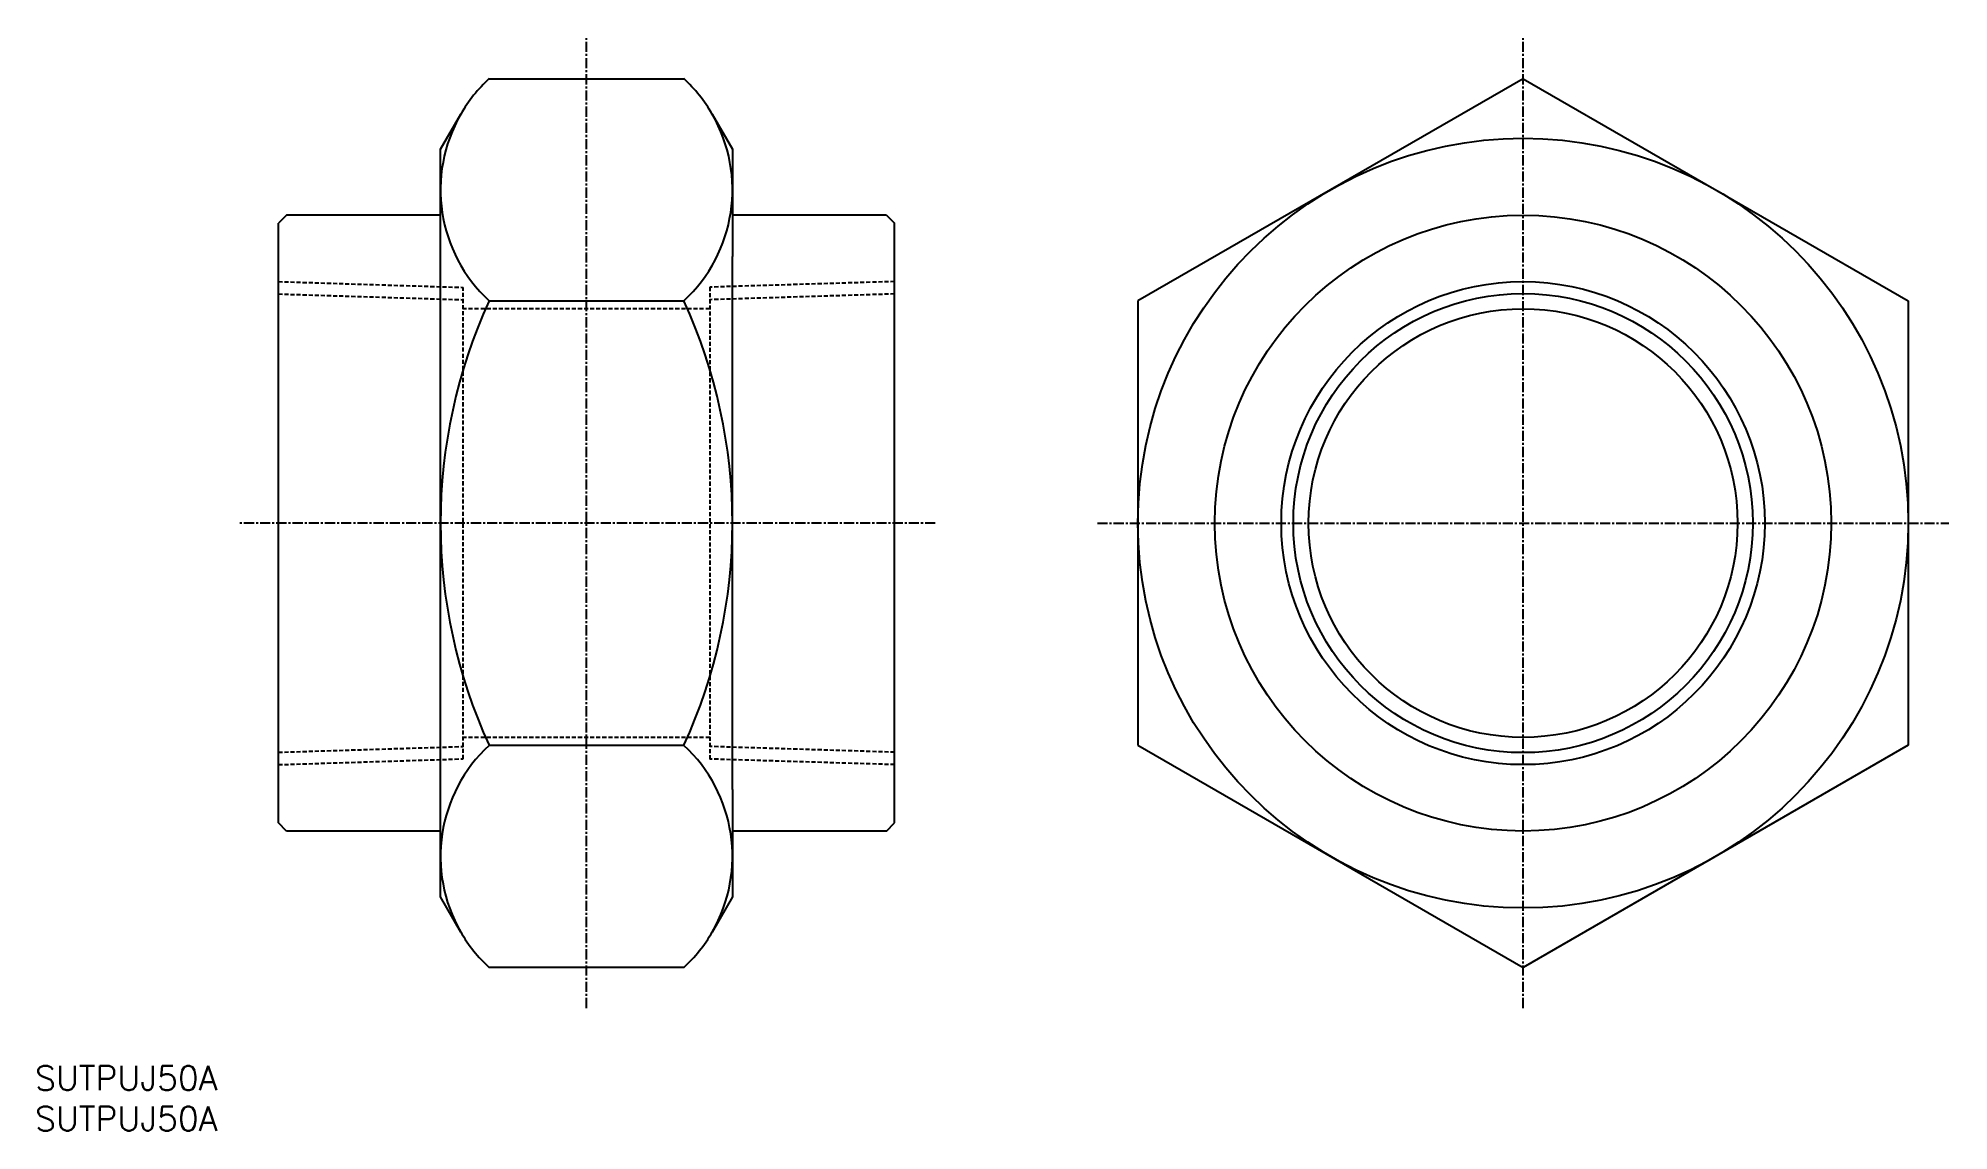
# Model space of a CAD drawing. Extents: x 0 to 236, y 0 to 135.
import ezdxf

# ---------------------------------------------------------------- set-up
doc = ezdxf.new("R2010")
doc.units = 0
doc.linetypes.add('CENTER', pattern=[2, 1.25, -0.25, 0.25, -0.25])
doc.linetypes.add('DASHED', pattern=[0.75, 0.5, -0.25])
doc.layers.get('0').update_dxf_attribs({"linetype": 'CONTINUOUS'})
doc.layers.add('CENTER', color=1, linetype='CENTER')
doc.styles.get("Standard").update_dxf_attribs({"font": 'txt.shx'})

# ---------------------------------------------------------------- blocks, each defined once
blk = doc.blocks.new('*U4')
at = {"color": 7, "linetype": 'CONTINUOUS'}
blk.add_text('SUTPUJ50A', height=3, dxfattribs=at).set_placement((0, 0))
blk = doc.blocks.new('*U5')
at = {"color": 7, "linetype": 'CONTINUOUS'}
blk.add_text('SUTPUJ50A', height=3, dxfattribs=at).set_placement((0, 5))

msp = doc.modelspace()

# ---------------------------------------------------------------- linework, layer by layer
at = {"color": 7, "linetype": 'CONTINUOUS'}
for p, q in [((56, 129.85), (80, 129.85)), ((183.5, 129.85), (136, 102.42)), ((183.5, 129.85), (231, 102.42)), ((50, 121.14), (52.5, 125.47)), ((83.5, 125.47), (86, 121.14)), ((50, 100.28), (50, 121.14)), ((86, 121.14), (86, 107.89)), ((31, 113), (30, 112)), ((30, 38), (30, 112)), ((50, 113), (31, 113)), ((105, 113), (86, 113)), ((105, 113), (106, 112)), ((106, 38), (106, 112)), ((86, 42.11), (86, 107.89)), ((56, 102.42), (80, 102.42)), ((136, 102.42), (136, 47.58)), ((231, 102.42), (231, 47.58)), ((50, 49.72), (50, 100.28)), ((50, 28.86), (50, 49.72)), ((56, 47.58), (80, 47.58)), ((136, 47.58), (183.5, 20.15)), ((231, 47.58), (183.5, 20.15)), ((86, 42.11), (86, 28.86)), ((31, 37), (30, 38)), ((105, 37), (106, 38)), ((50, 37), (31, 37)), ((105, 37), (86, 37)), ((52.5, 24.53), (50, 28.86)), ((86, 28.86), (83.5, 24.53)), ((80, 20.15), (56, 20.15))]:
    msp.add_line(p, q, dxfattribs=at)
at = {"color": 3, "linetype": 'DASHED'}
for p, q in [((30, 104.81), (52.8, 104.09)), ((52.8, 45.91), (52.8, 104.09)), ((106, 104.81), (83.2, 104.12)), ((83.2, 104.12), (83.2, 45.88)), ((30, 103.28), (52.8, 102.57)), ((83.2, 101.45), (52.8, 101.45)), ((106, 103.28), (83.2, 102.57)), ((30, 46.72), (52.8, 47.43)), ((83.2, 48.55), (52.8, 48.55)), ((106, 46.72), (83.2, 47.43)), ((30, 45.19), (52.8, 45.91)), ((106, 45.19), (83.2, 45.88))]:
    msp.add_line(p, q, dxfattribs=at)
at = {"color": 7, "linetype": 'CONTINUOUS'}
for radius in [47.5, 38, 28.33, 26.45]:
    msp.add_circle((183.5, 75), radius, dxfattribs=at)
at = {"color": 3, "linetype": 'CONTINUOUS'}
msp.add_circle((183.5, 75), 29.81, dxfattribs=at)
at = {"color": 7, "linetype": 'CONTINUOUS'}
for centre, radius, start, end in [((68.67, 116.14), 18.67, 132.7344, 150), ((67.33, 116.14), 18.67, 30, 47.2656), ((68.67, 116.14), 18.67, 150, 227.2656), ((67.33, 116.14), 18.67, 312.7344, 30), ((115.67, 75), 65.67, 155.318, 204.682), ((20.33, 75), 65.67, 335.318, 24.682), ((68.67, 33.86), 18.67, 132.7344, 210), ((67.33, 33.86), 18.67, 330, 47.2656), ((68.67, 33.86), 18.67, 210, 227.2656), ((67.33, 33.86), 18.67, 312.7344, 330)]:
    msp.add_arc(centre, radius, start, end, dxfattribs=at)
at = {"layer": 'CENTER', "color": 1, "linetype": 'CENTER'}
for p, q in [((68, 15.15), (68, 134.85)), ((183.5, 15.15), (183.5, 134.85)), ((111, 75), (25, 75)), ((131, 75), (236, 75))]:
    msp.add_line(p, q, dxfattribs=at)

# ---------------------------------------------------------------- block references
at = {"color": 7, "linetype": 'CONTINUOUS'}
for name in ['*U5', '*U4']:
    msp.add_blockref(name, (0, 0), dxfattribs=at)

doc.saveas('drawing.dxf')
